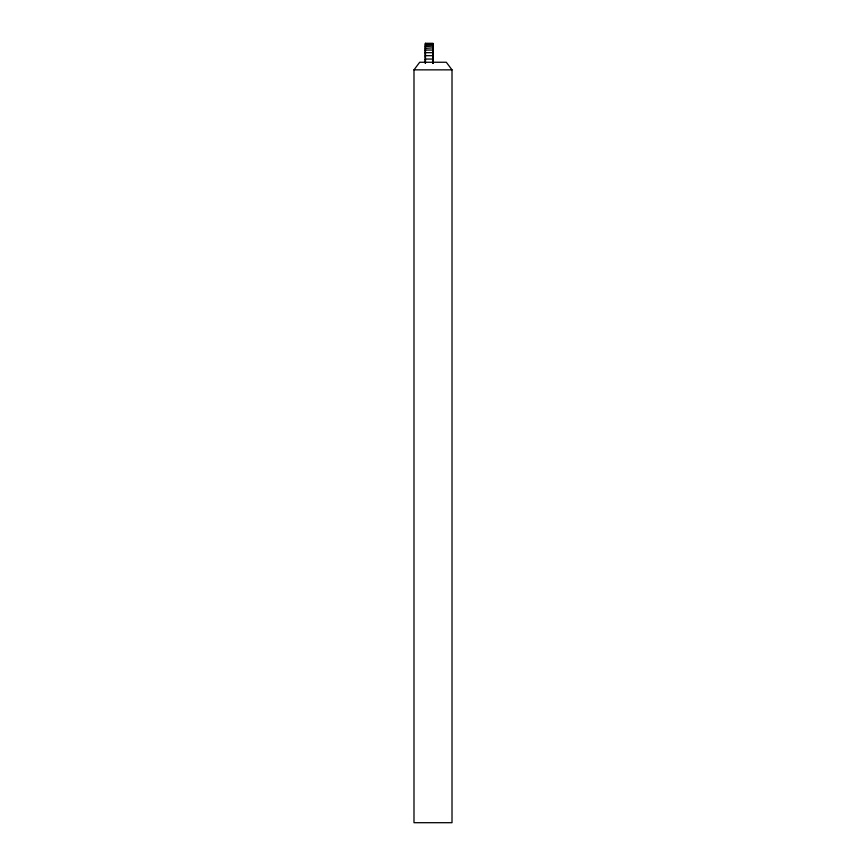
<?xml version="1.0" encoding="UTF-8"?>
<svg xmlns="http://www.w3.org/2000/svg" width="866" height="866" viewBox="0 0 866 866"><rect width="100%" height="100%" fill="white"/><g stroke="black" fill="none" stroke-linecap="round" stroke-linejoin="round"><path stroke-width="1.3" d="M425.401 61.464L425.401 59.05L433 59.061L433 59.743M425.401 58.098L425.401 55.684L433 55.695L433 56.377M425.401 55.088L425.401 52.674L433 52.685L433 53.367M425.401 52.458L425.401 50.055L433 50.055L433 50.748M425.401 50.239L425.401 43.3L433 43.311L433 44.458M425.39 63.315L425.39 44.393M433 63.445L433 43.798M425.401 46.58L433 46.039L433 46.732M425.401 45.216L433 44.675L433 45.368M425.401 44.307L425.401 43.3M425.401 59.592L425.401 59.05M425.401 56.225L425.401 55.684M425.401 53.216L425.401 52.674M425.401 50.596L425.401 50.055M425.401 48.377L433 47.836L433 48.528M425.401 44.123L433 43.765M413.991 69.854L419.696 62.255L446.304 62.255L452.009 69.854L452.009 822.7L413.991 822.7L413.991 69.854L452.009 69.854M433 45.714L433 63.315M425.39 45.725L425.39 63.445"/></g></svg>
